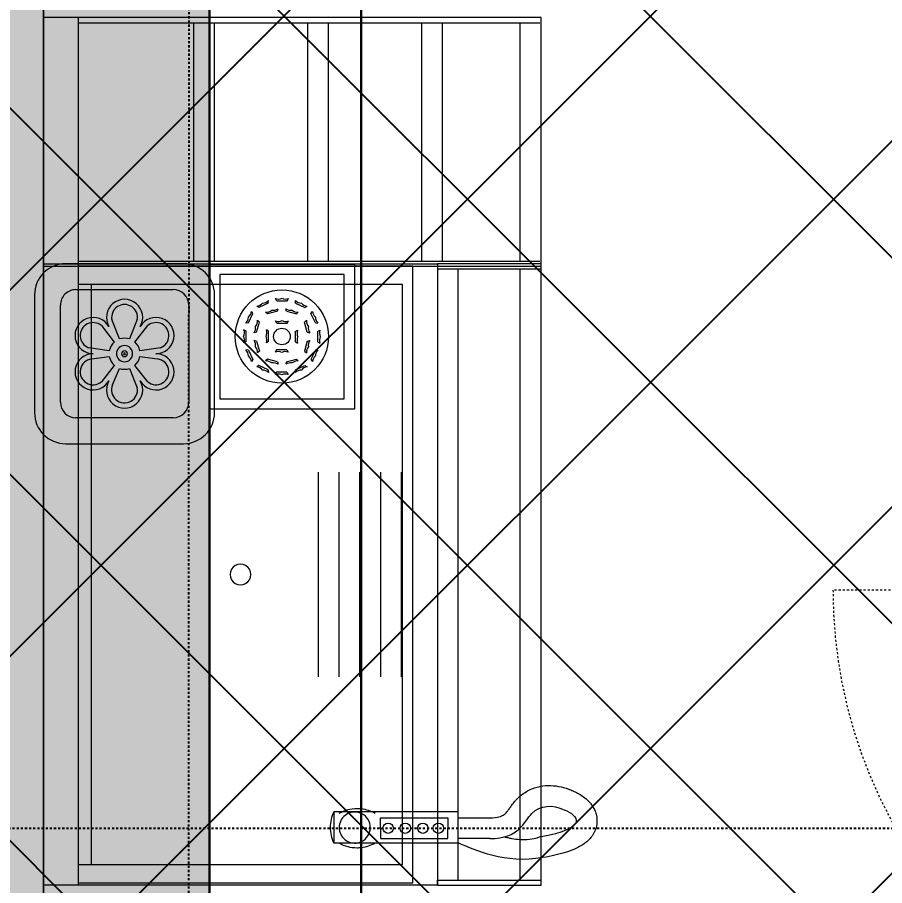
# Model space of a CAD drawing. Header units: inches. Extents: x -11331628 to 26860, y -6840660 to 4773.
# Drawn here: x 2297.28 to 2339.12, y -2061.46 to -2019.55 of the extents above; entities that cross this region are included whole.
import ezdxf
from ezdxf import colors
from ezdxf.entities.mleader import LeaderData, LeaderLine
from ezdxf.math import Vec2, Vec3

# ---------------------------------------------------------------- set-up
doc = ezdxf.new("R2010")
doc.units = ezdxf.units.IN
doc.header["$LTSCALE"] = 0.5
doc.header["$MEASUREMENT"] = 0
doc.linetypes.add('Dash 1_16_', pattern=[0.109375, 0.0625, -0.046875])
doc.linetypes.add('HIDDEN2', pattern=[0.1875, 0.125, -0.0625])
doc.layers.get('Defpoints').update_dxf_attribs({"color": 140})
for name, color, linetype in [('A-HATH', 9, 'Continuous'), ('DETL-1', 9, 'Continuous'), ('DETL-3', 4, 'Continuous'), ('DETL-8', 2, 'Continuous')]:
    doc.layers.add(name, color=color, linetype=linetype)
for name, color, linetype, lineweight in [('P-SANR-FIXT', 6, 'Continuous', 13), ('Q-CASE', 31, 'Continuous', 18), ('Q-SPCQ', 91, 'Continuous', 18), ('TEXT 3', 41, 'Continuous', 15)]:
    doc.layers.add(name, color=color, linetype=linetype, lineweight=lineweight)
doc.styles.add('TEXT-ITALIC', font='ariali.ttf')

# ---------------------------------------------------------------- blocks, each defined once
blk = doc.blocks.new('PERGOLA')
at = {"layer": 'DETL-3', "linetype": 'HIDDEN2'}
for points in [[(3247.808, 7683.238), (3247.808, 7744.976), (3247.815, 8129.691)], [(3645.109, 7884.361), (3057.132, 7884.361)]]:
    blk.add_lwpolyline(points, dxfattribs=at)
blk = doc.blocks.new('Die Wall - Die Wall-7432585-L1 Overall Plan')
at = {"layer": 'Q-CASE'}
for p, q in [((495.106, 3731.818), (495.106, 3873.808)), ((495.106, 3873.808), (495.106, 3731.818))]:
    blk.add_line(p, q, dxfattribs=at)
blk = doc.blocks.new('QF_Krowne - COCKTAIL STATION - KR19-30-10 - Legs-7609102-L1 Overall Plan')
at = {"layer": 'Q-SPCQ'}
for p, q in [((0, -15.328), (0, 0)), ((0, 0), (30, 0)), ((30, 0), (30, -15.328)), ((0, -19), (0, -15.328)), ((30, -15.328), (30, -19)), ((30, -19), (0, -19))]:
    blk.add_line(p, q, dxfattribs=at)
at = {"layer": 'Q-SPCQ', "lineweight": 9}
for p, q in [((0, -1.688), (30, -1.688)), ((0.125, -1.688), (0.125, -15.328)), ((1, -1.688), (1, -15.328)), ((29, -15.328), (29, -1.688)), ((29.875, -15.328), (29.875, -1.688)), ((1, -2.313), (29, -2.313)), ((0.125, -15.328), (0.125, -17.812)), ((1, -15.328), (1, -17.312)), ((29, -17.312), (29, -15.328)), ((29.875, -17.812), (29.875, -15.328)), ((1, -17.312), (29, -17.312)), ((0.125, -17.812), (29.875, -17.812))]:
    blk.add_line(p, q, dxfattribs=at)
for start, end in [(90, 150), (30, 90), (150, 210), (330, 30), (210, 270), (270, 330)]:
    blk.add_arc((15, -9.5), 0.5, start, end, dxfattribs=at)
blk = doc.blocks.new('QF_Krowne - SINGLE SPEED RAIL - RS-30 - RS-30-7610610-L1 Overall Plan')
at = {"layer": 'Q-SPCQ'}
for p, q in [((-19.245, 9.231), (-18.995, 9.231)), ((-19.245, 9.231), (-19.245, 4.231)), ((-18.995, 9.231), (-18.995, 4.231)), ((10.505, 9.231), (10.505, 4.231)), ((10.755, 9.231), (10.505, 9.231)), ((10.755, 4.231), (10.755, 9.231)), ((-19.245, 4.231), (10.755, 4.231))]:
    blk.add_line(p, q, dxfattribs=at)
at = {"layer": 'Q-SPCQ', "lineweight": 9}
for p, q in [((-18.995, 8.231), (10.505, 8.231)), ((-18.995, 5.231), (10.505, 5.231))]:
    blk.add_line(p, q, dxfattribs=at)
blk = doc.blocks.new('QF_Krowne - LIQUOR DISPLAY - KR24-12RD - Legs-7615777-L1 Overall Plan')
at = {"layer": 'Q-SPCQ'}
for p, q in [((-19.245, 9.231), (-19.245, -6.097)), ((-19.245, 9.231), (-7.245, 9.231)), ((-7.245, -6.097), (-7.245, 9.231)), ((-19.245, -6.097), (-19.245, -14.769)), ((-7.245, -14.769), (-7.245, -6.097)), ((-19.245, -14.769), (-7.245, -14.769))]:
    blk.add_line(p, q, dxfattribs=at)
at = {"layer": 'Q-SPCQ', "lineweight": 9}
for p, q in [((-19.245, 7.543), (-7.245, 7.543)), ((-18.995, 7.543), (-18.995, -6.097)), ((-7.495, 7.543), (-7.495, -6.097)), ((-18.995, 1.981), (-7.495, 1.981)), ((-18.995, 0.981), (-7.495, 0.981)), ((-18.995, -3.519), (-7.495, -3.519)), ((-18.995, -4.519), (-7.495, -4.519)), ((-18.995, -6.097), (-18.995, -14.706)), ((-7.495, -6.097), (-7.495, -14.706)), ((-18.995, -9.019), (-7.495, -9.019)), ((-18.995, -10.019), (-7.495, -10.019)), ((-18.995, -13.769), (-7.495, -13.769))]:
    blk.add_line(p, q, dxfattribs=at)
blk = doc.blocks.new('QF_Custom - SODA GUN by owner - QF_Custom - SODA GUN by owner-7865430-L1 Overall Plan')
at = {"layer": 'Q-SPCQ', "lineweight": 9}
for p, q in [((0.788, -10.11), (-0.712, -10.11)), ((-0.5, -12.36), (-0.5, -15.61)), ((0, -12.36), (-0.5, -12.36)), ((0, -12.36), (0.5, -12.36)), ((0.5, -12.36), (0.5, -15.61)), ((-0.5, -15.61), (0, -15.61)), ((0.5, -15.61), (0, -15.61))]:
    blk.add_line(p, q, dxfattribs=at)
at = {"layer": 'Q-SPCQ'}
for p, q in [((-0.712, -10.11), (-0.712, -11.439)), ((0.788, -11.439), (0.788, -10.11)), ((-0.712, -11.439), (-0.712, -16.11)), ((0.788, -16.11), (0.788, -11.439)), ((-0.712, -16.11), (0.788, -16.11)), ((-0.5, -17.638), (-0.5, -16.138)), ((0.5, -16.138), (0.5, -17.638))]:
    blk.add_line(p, q, dxfattribs=at)
at = {"layer": 'Q-SPCQ', "lineweight": 9}
for centre in [(0, -12.736), (0, -13.564), (0, -14.409), (0, -15.159)]:
    blk.add_circle(centre, 0.25, dxfattribs=at)
at = {"layer": 'Q-SPCQ'}
for centre, radius, start, end in [((0.038, -11.668), 1.729, 90, 115.7056), ((0.038, -11.668), 1.729, 64.2944, 90), ((0.031, -11.122), 0.75, 102.8571, 154.2857), ((0.031, -11.122), 0.75, 51.4286, 102.8571), ((0.031, -11.122), 0.75, 154.2857, 205.0342), ((0.031, -11.122), 0.75, 360, 51.4286), ((0.031, -11.122), 0.75, 332.2142, 360), ((0.031, -11.122), 0.75, 205.7143, 332.2142)]:
    blk.add_arc(centre, radius, start, end, dxfattribs=at)
at = {"layer": 'Q-SPCQ', "lineweight": 9}
for centre, start, end in [((0.842, -11.235), 150.6183, 180), ((-0.842, -11.235), 0, 29.3817), ((0.842, -11.235), 180, 186.8301), ((-0.842, -11.235), 353.1699, 0), ((0.842, -11.235), 186.8301, 209.3817), ((-0.842, -11.235), 330.6183, 353.1699)]:
    blk.add_arc(centre, 1.783, start, end, dxfattribs=at)
blk.add_open_spline([(-1.421, -20.198), (-1.739, -18.392), (-1.055, -16.925), (-0.712, -16.11)], degree=3, dxfattribs=at)
at = {"layer": 'Q-SPCQ'}
for points, knots in [([(0.5, -17.638), (0.5, -17.839), (0.532, -18.051), (0.589, -18.211), (0.632, -18.293), (0.681, -18.359), (0.744, -18.426), (0.833, -18.503), (0.954, -18.592), (1.082, -18.684), (1.201, -18.774), (1.298, -18.852), (1.404, -18.946), (1.544, -19.088), (1.757, -19.355), (1.971, -19.789), (2.074, -20.328), (2.053, -20.843), (1.96, -21.243), (1.85, -21.546), (1.754, -21.765), (1.632, -21.992), (1.477, -22.223), (1.299, -22.422), (1.101, -22.58), (0.913, -22.69), (0.678, -22.779), (0.399, -22.822), (0.1, -22.796), (-0.131, -22.717), (-0.291, -22.632), (-0.436, -22.536), (-0.586, -22.402), (-0.728, -22.234), (-0.881, -22.004), (-1.03, -21.7), (-1.177, -21.284), (-1.306, -20.795), (-1.383, -20.409), (-1.421, -20.198)], [0, 0, 0, 0, 0.0263223, 0.0394835, 0.0526446, 0.0658058, 0.0789669, 0.0921281, 0.1052893, 0.1184504, 0.125031, 0.1316116, 0.1381921, 0.1447727, 0.1579339, 0.1842562, 0.2105785, 0.2369008, 0.2632231, 0.2763843, 0.2895455, 0.3027066, 0.3158678, 0.3290289, 0.3356095, 0.3421901, 0.3487707, 0.3553512, 0.3619318, 0.3685124, 0.3718027, 0.375093, 0.3816736, 0.3882541, 0.3948347, 0.4079959, 0.421157, 0.4343182, 0.4474793, 0.4474793, 0.4474793, 0.4474793]), ([(-0.5, -17.638), (-0.5, -19.066), (1.139, -19.505), (1.139, -21.357), (0, -22.496), (-0.436, -20.024)], [0, 0, 0, 0, 0.1382379, 0.2815665, 0.4474793, 0.4474793, 0.4474793, 0.4474793])]:
    blk.add_open_spline(points, degree=3, knots=knots, dxfattribs=at)
at = {"layer": 'Q-SPCQ', "lineweight": 9}
blk.add_open_spline([(-0.436, -20.024), (-0.496, -19.862), (-0.568, -19.544), (-0.572, -19.097), (-0.522, -18.76), (-0.472, -18.522), (-0.448, -18.413), (-0.436, -18.36)], degree=3, knots=[0, 0, 0, 0, 0.0301169, 0.0602339, 0.0903508, 0.1054093, 0.1204678, 0.1204678, 0.1204678, 0.1204678], dxfattribs=at)
blk = doc.blocks.new('QF_Krowne - GLASS FROSTER - KR-LC2GF-TT-E - DefaultType-8159944-L1 Overall Plan')
at = {"layer": 'Q-SPCQ'}
for p, q in [((7.187, -5), (1.5, -5)), ((2, -6.25), (6.687, -6.25)), ((0, -6.5), (0, -12.188)), ((8.687, -12.188), (8.687, -6.5)), ((1.25, -11.688), (1.25, -7)), ((7.437, -7), (7.437, -11.688)), ((4.088, -7.747), (4.202, -8.607)), ((4.489, -8.608), (4.632, -7.612)), ((3.779, -8.85), (2.988, -8.228)), ((5.699, -8.228), (4.908, -8.85)), ((2.833, -8.766), (3.635, -9.099)), ((5.054, -9.102), (5.988, -8.728)), ((3.634, -9.586), (2.699, -9.96)), ((5.988, -9.96), (5.054, -9.586)), ((2.988, -10.46), (3.779, -9.837)), ((4.908, -9.837), (5.699, -10.46)), ((4.202, -10.08), (4.088, -10.941)), ((4.632, -11.076), (4.489, -10.08)), ((6.687, -12.438), (2, -12.438)), ((1.5, -13.688), (7.187, -13.688))]:
    blk.add_line(p, q, dxfattribs=at)
for centre, radius, start, end in [((1.5, -6.5), 1.5, 90, 180), ((7.187, -6.5), 1.5, 360, 90), ((2, -7), 0.75, 90, 180), ((6.687, -7), 0.75, 360, 90), ((3.469, -7.828), 0.875, 0, 240), ((5.219, -7.828), 0.875, 300, 180), ((3.469, -7.828), 0.625, 7.4923, 219.7321), ((5.219, -7.828), 0.625, 320.2679, 159.7321), ((2.594, -9.344), 0.875, 60, 300), ((2.594, -9.344), 0.625, 67.4923, 279.7321), ((4.344, -9.344), 0.75, 100.9255, 138.8385), ((4.344, -9.344), 0.75, 41.1615, 78.8385), ((6.094, -9.344), 0.875, 240, 120), ((6.094, -9.344), 0.625, 260.2679, 99.7321), ((4.344, -9.344), 0.75, 160.9255, 198.8385), ((4.344, -9.344), 0.39, 0, 180), ((4.344, -9.344), 0.14, 0, 180), ((4.344, -9.344), 0.75, 341.1615, 18.8385), ((4.344, -9.344), 0.39, 180, 0), ((4.344, -9.344), 0.14, 180, 0), ((4.344, -9.344), 0.045, 360, 180), ((4.344, -9.344), 0.045, 180, 0), ((4.344, -9.344), 0.75, 221.1615, 259.0745), ((4.344, -9.344), 0.75, 281.1615, 318.8385), ((3.469, -10.859), 0.875, 120, 360), ((3.469, -10.859), 0.625, 140.2679, 352.5077), ((5.219, -10.859), 0.875, 180, 60), ((5.219, -10.859), 0.625, 200.2679, 39.7321), ((2, -11.688), 0.75, 180, 270), ((6.687, -11.688), 0.75, 270, 0), ((1.5, -12.188), 1.5, 180, 270), ((7.187, -12.188), 1.5, 270, 0)]:
    blk.add_arc(centre, radius, start, end, dxfattribs=at)
blk = doc.blocks.new('QF_Krowne - RINSER_ DROP-IN - KR-7GR - KR-7GR-7869245-L1 Overall Plan')
at = {"layer": 'Q-SPCQ'}
for p, q in [((-9.578, 0), (-2.578, 0)), ((-9.578, -7), (-9.578, 0)), ((-2.578, 0), (-2.578, -7)), ((-3.078, -0.5), (-9.078, -0.5)), ((-9.078, -0.5), (-9.078, -6.5)), ((-3.078, -6.5), (-3.078, -0.5)), ((-6.321, -1.776), (-6.383, -1.667)), ((-5.821, -1.776), (-5.758, -1.667)), ((-7.187, -2.102), (-7.29, -2.031)), ((-6.735, -1.888), (-7.187, -2.102)), ((-6.735, -1.888), (-6.725, -1.763)), ((-6.321, -1.776), (-5.821, -1.776)), ((-5.421, -1.888), (-5.431, -1.763)), ((-5.421, -1.888), (-4.969, -2.102)), ((-4.969, -2.102), (-4.866, -2.031)), ((-7.69, -2.843), (-7.476, -2.391)), ((-7.476, -2.391), (-7.547, -2.288)), ((-6.778, -2.41), (-6.866, -2.321)), ((-6.295, -2.28), (-6.778, -2.41)), ((-6.295, -2.28), (-6.262, -2.159)), ((-5.862, -2.28), (-5.894, -2.159)), ((-5.862, -2.28), (-5.379, -2.41)), ((-5.379, -2.41), (-5.29, -2.321)), ((-4.68, -2.391), (-4.609, -2.288)), ((-4.466, -2.843), (-4.68, -2.391)), ((-7.69, -2.843), (-7.815, -2.853)), ((-7.298, -3.284), (-7.168, -2.801)), ((-7.168, -2.801), (-7.257, -2.712)), ((-6.321, -2.856), (-6.383, -2.748)), ((-6.321, -2.856), (-5.821, -2.856)), ((-5.821, -2.856), (-5.758, -2.748)), ((-4.988, -2.801), (-4.899, -2.712)), ((-4.858, -3.284), (-4.988, -2.801)), ((-4.466, -2.843), (-4.341, -2.853)), ((-7.802, -3.243), (-7.911, -3.18)), ((-7.802, -3.743), (-7.802, -3.243)), ((-7.298, -3.284), (-7.419, -3.316)), ((-6.722, -3.243), (-6.83, -3.18)), ((-6.722, -3.743), (-6.722, -3.243)), ((-5.435, -3.257), (-5.326, -3.195)), ((-5.435, -3.257), (-5.435, -3.757)), ((-4.858, -3.284), (-4.738, -3.316)), ((-4.354, -3.257), (-4.245, -3.195)), ((-4.354, -3.257), (-4.354, -3.757)), ((-7.802, -3.743), (-7.911, -3.805)), ((-7.298, -3.716), (-7.419, -3.684)), ((-7.298, -3.716), (-7.168, -4.199)), ((-6.722, -3.743), (-6.83, -3.805)), ((-5.435, -3.757), (-5.326, -3.82)), ((-4.858, -3.716), (-4.988, -4.199)), ((-4.858, -3.716), (-4.738, -3.684)), ((-4.354, -3.757), (-4.245, -3.82)), ((-7.69, -4.157), (-7.815, -4.147)), ((-7.69, -4.157), (-7.476, -4.609)), ((-6.335, -4.144), (-6.398, -4.252)), ((-5.835, -4.144), (-6.335, -4.144)), ((-5.835, -4.144), (-5.773, -4.252)), ((-4.466, -4.157), (-4.68, -4.609)), ((-4.466, -4.157), (-4.341, -4.147)), ((-7.476, -4.609), (-7.547, -4.712)), ((-7.168, -4.199), (-7.257, -4.288)), ((-6.778, -4.59), (-6.866, -4.679)), ((-6.295, -4.72), (-6.778, -4.59)), ((-5.862, -4.72), (-5.379, -4.59)), ((-5.379, -4.59), (-5.29, -4.679)), ((-4.988, -4.199), (-4.899, -4.288)), ((-4.68, -4.609), (-4.609, -4.712)), ((-7.187, -4.898), (-7.29, -4.969)), ((-6.735, -5.112), (-7.187, -4.898)), ((-6.295, -4.72), (-6.262, -4.841)), ((-5.862, -4.72), (-5.894, -4.841)), ((-5.421, -5.112), (-4.969, -4.898)), ((-4.969, -4.898), (-4.866, -4.969)), ((-6.735, -5.112), (-6.725, -5.237)), ((-6.335, -5.224), (-6.398, -5.333)), ((-5.835, -5.224), (-6.335, -5.224)), ((-5.835, -5.224), (-5.773, -5.333)), ((-5.421, -5.112), (-5.431, -5.237)), ((-9.078, -6.5), (-3.078, -6.5)), ((-2.578, -7), (-9.578, -7))]:
    blk.add_line(p, q, dxfattribs=at)
for radius in [2.25, 0.4]:
    blk.add_circle((-6.078, -3.5), radius, dxfattribs=at)
for centre, start, end in [((-6.247, -1.287), 250.2846, 295.8504), ((-5.895, -1.287), 244.1496, 289.7154), ((-7.33, -1.629), 275.6047, 321.1706), ((-7.011, -1.478), 269.4697, 315.0355), ((-5.145, -1.478), 224.9645, 270.5303), ((-4.827, -1.629), 218.8294, 264.3953), ((-7.95, -2.249), 308.8294, 354.3953), ((-6.833, -1.918), 265.2846, 310.8504), ((-6.492, -1.827), 259.1496, 304.7154), ((-5.664, -1.827), 235.2846, 280.8504), ((-5.323, -1.918), 229.1496, 274.7154), ((-4.207, -2.249), 185.6047, 231.1706), ((-8.1, -2.567), 314.9645, 0.5303), ((-7.66, -2.745), 319.1496, 4.7154), ((-6.247, -2.368), 250.2846, 295.8504), ((-5.895, -2.368), 244.1496, 289.7154), ((-4.497, -2.745), 175.2846, 220.8504), ((-4.056, -2.567), 179.4697, 225.0355), ((-8.291, -3.317), 334.1496, 19.7154), ((-7.751, -3.086), 325.2846, 10.8504), ((-7.21, -3.317), 334.1496, 19.7154), ((-4.946, -3.331), 160.2846, 205.8504), ((-4.405, -3.086), 169.1496, 214.7154), ((-3.865, -3.331), 160.2846, 205.8504), ((-8.291, -3.669), 340.2846, 25.8504), ((-7.751, -3.914), 349.1496, 34.7154), ((-7.21, -3.669), 340.2846, 25.8504), ((-4.946, -3.683), 154.1496, 199.7154), ((-4.405, -3.914), 145.2846, 190.8504), ((-3.865, -3.683), 154.1496, 199.7154), ((-8.1, -4.433), 359.4697, 45.0355), ((-7.66, -4.255), 355.2846, 40.8504), ((-4.497, -4.255), 139.1496, 184.7154), ((-4.056, -4.433), 134.9645, 180.5303), ((-7.95, -4.751), 5.6047, 51.1706), ((-6.261, -4.632), 64.1496, 109.7154), ((-5.909, -4.632), 70.2846, 115.8504), ((-4.207, -4.751), 128.8294, 174.3953), ((-7.33, -5.371), 38.8294, 84.3953), ((-6.833, -5.082), 49.1496, 94.7154), ((-6.492, -5.173), 55.2846, 100.8504), ((-5.664, -5.173), 79.1496, 124.7154), ((-5.323, -5.082), 85.2846, 130.8504), ((-4.827, -5.371), 95.6047, 141.1706), ((-7.011, -5.522), 44.9645, 90.5303), ((-6.261, -5.713), 64.1496, 109.7154), ((-5.909, -5.713), 70.2846, 115.8504), ((-5.145, -5.522), 89.4697, 135.0355)]:
    blk.add_arc(centre, 0.404, start, end, dxfattribs=at)
blk = doc.blocks.new('Plumbing Symbol - Floor Sink-V21-L1 Overall Plan')
at = {"layer": 'P-SANR-FIXT', "lineweight": 9}
for p, q in [((-4.94, -1.75), (4.943, -1.75)), ((-4.94, -2.75), (4.943, -2.75)), ((-4.94, -3.75), (4.943, -3.75)), ((-4.94, -4.75), (4.943, -4.75)), ((-4.94, -5.75), (4.943, -5.75))]:
    blk.add_line(p, q, dxfattribs=at)
blk = doc.blocks.new('QF_Krowne - BACK BAR REFRIGERATOR_ W DRAFT DISPENSER - DB60L - DefaultType-8143105-L1 Overall Plan')
at = {"layer": 'Q-SPCQ', "linetype": 'Dash 1_16_', "lineweight": 9}
blk.add_line((-6.995, -14.769), (-6.995, -38.144), dxfattribs=at)
blk.add_arc((-6.995, -14.769), 23.375, 270, 0, dxfattribs=at)
blk = doc.blocks.new('BAR')
at = {"layer": 'A-HATH', "true_color": 0xffffff, "transparency": 33554687}
h = blk.add_hatch(color=7, dxfattribs=at)
h.dxf.hatch_style = 1
h.paths.add_polyline_path([(3288.347, 7783.029), (3288.347, 7843.029), (3272.523, 7843.029), (3272.522, 7960.998), (3054.539, 7960.999), (3054.539, 7783.029), (3198.529, 7783.023), (3198.529, 7784.026), (3234.529, 7784.025), (3234.529, 7783.026)])
h.paths.add_polyline_path([(3078.541, 7807.034), (3078.537, 7936.998), (3248.522, 7936.998), (3248.527, 7807.066), (3234.523, 7807.067), (3234.531, 7786.026), (3198.529, 7786.026), (3198.529, 7807.038)], flags=16)
at = {"layer": 'DETL-8'}
blk.add_lwpolyline([(3198.529, 7807.038), (3078.539, 7807.015), (3078.539, 7936.98), (3248.522, 7936.98), (3248.523, 7807.048), (3234.523, 7807.045)], dxfattribs=at)

msp = doc.modelspace()

# ---------------------------------------------------------------- hatches: boundary and pattern name
at = {"layer": 'A-HATH', "true_color": 0xadadad, "transparency": 33554610}
h = msp.add_hatch(dxfattribs=at)
h.set_pattern_fill('ANSI37', color=253, scale=100)
h.set_pattern_definition([(45, (-1729.21, -5687.607), (-8.838835, 8.838835), []), (135, (-1729.21, -5687.607), (-8.838835, -8.838835), [])])
edge = h.paths.add_edge_path()
edge.add_line((2571.385, -2090.979), (2561.03, -2064.2))
edge.add_line((2561.03, -2064.2), (2571.385, -2060.123))
edge.add_line((2571.385, -2060.123), (2571.385, -1951.252))
edge.add_line((2571.385, -1951.252), (2424.085, -1770.684))
edge.add_arc((1969.722, -1170.208), 753.005, 264.400161, 307.113788, ccw=False)
edge.add_line((1896.243, -1919.62), (1896.243, -1954.192))
edge.add_line((1896.243, -1954.192), (2018.542, -1954.192))
edge.add_line((2018.542, -1954.192), (2018.542, -1978.192))
edge.add_line((2018.542, -1978.192), (1932.587, -1978.192))
edge.add_line((1932.587, -1978.192), (1932.587, -2315.705))
edge.add_line((1932.587, -2315.705), (2018.243, -2315.775))
edge.add_line((2018.243, -2315.775), (2018.243, -2368.173))
edge.add_line((2018.243, -2368.173), (2435.527, -2368.173))
edge.add_line((2435.527, -2368.173), (2435.484, -2316.126))
edge.add_line((2435.484, -2316.126), (2485.527, -2316.169))
edge.add_line((2485.527, -2316.169), (2485.548, -2368.173))
edge.add_line((2485.548, -2368.173), (2724.362, -2368.173))
edge.add_line((2724.362, -2368.173), (2724.362, -2254.17))
edge.add_line((2724.362, -2254.17), (2571.385, -2254.171))
edge.add_line((2571.385, -2254.171), (2571.385, -2090.979))
h.paths.add_polyline_path([(2252.542, -2203.675), (2490.529, -2203.675)], flags=16)

# ---------------------------------------------------------------- block references
at = {"layer": 'DETL-1', "rotation": 90}
msp.add_blockref('BAR', (10243.54, -5228.214, 215.026), dxfattribs=at)

# ---------------------------------------------------------------- next in the draw order: leaders
at = {"layer": 'TEXT 3'}
ml = msp.add_multileader_mtext('Standard', dxfattribs=at)
ml.set_content("ZONE  VE (ELEV. 11.00') ", color=256, style='TEXT-ITALIC')
ml.set_leader_properties()
ml.build(insert=Vec2(0, 0))
ml.multileader.update_dxf_attribs({"leader_type": 2, "text_left_attachment_type": 2, "text_right_attachment_type": 2, "dogleg_length": 0.075, "arrow_head_size": 1.6, "scale": 40})
ctx = ml.context
ctx.base_point, ctx.scale, ctx.char_height, ctx.arrow_head_size, ctx.landing_gap_size, ctx.plane_origin, ctx.plane_x_axis, ctx.plane_y_axis = Vec3(24962.792, -19852.13), 40, 2.4, 1.6, 0, Vec3(25012.476, -19773.618), Vec3(0.087156, 0.996195), Vec3(-0.996195, 0.087156)
ctx.left_attachment, ctx.right_attachment = 2, 2
notes = []
notes.append((ctx, [(0, (0, 0, 0), (0, 0), (1, 0), 1, [])]))
ctx.mtext.insert, ctx.mtext.text_direction, ctx.mtext.rotation, ctx.mtext.flow_direction = Vec3(24961.225, -19851.993), Vec3(0.087156, 0.996195), 1.48353, 5
ctx.mtext.has_bg_fill, ctx.mtext.bg_color, ctx.mtext.bg_scale_factor, ctx.mtext.bg_transparency, ctx.mtext.use_window_bg_color = 1, -1027028792, 1.5, 0, 1
for ctx, leaders in notes:
    for number, flags, end, landing, length, lines in leaders:
        leader = LeaderData()
        leader.index, (leader.has_last_leader_line, leader.has_dogleg_vector, leader.attachment_direction) = number, flags
        leader.last_leader_point, leader.dogleg_vector, leader.dogleg_length = Vec3(end), Vec3(landing), length
        for number, points, colour, breaks in lines:
            line = LeaderLine()
            line.index, line.vertices, line.color, line.breaks = number, Vec3.list(points), colors.encode_raw_color(colour), breaks
            leader.lines.append(line)
        ctx.leaders.append(leader)

# ---------------------------------------------------------------- next in the draw order: hatches: boundary and pattern name
at = {"layer": 'A-HATH', "lineweight": 5, "true_color": 0xadadad, "transparency": 33554610}
h = msp.add_hatch(dxfattribs=at)
h.set_pattern_fill('AR-B88', color=253, scale=2.3)
h.set_pattern_definition([(0, (1822.999, -1735.121), (0, 18.4), []), (90, (1822.999, -1735.121), (-9.2, 18.4), [18.4, -18.4])])
edge = h.paths.add_edge_path()
edge.add_line((1746.742, -3115.53), (1659.504, -3107.015))
edge.add_arc((-1912.488, -2695.952), 3595.566, 351.468057, 353.435317, ccw=False)
edge.add_line((1643.287, -3229.393), (1779.012, -3249.868))
edge.add_line((1779.012, -3249.868), (1763.773, -3332.244))
edge.add_line((1763.773, -3332.244), (1819.864, -3340.309))
edge.add_line((1819.864, -3340.309), (1835.799, -3258.17))
edge.add_line((1835.799, -3258.17), (1924.369, -3271.885))
edge.add_arc((1894.335, -3408.056), 139.444, -8.1291, 77.56173, ccw=False)
edge.add_arc((1505.362, -3325.627), 536.823, 339.46155, 349.03088, ccw=False)
edge.add_line((2008.063, -3513.964), (1978.934, -3510.489))
edge.add_line((1978.934, -3510.489), (1969.03, -3568.756))
edge.add_line((1969.03, -3568.756), (2045.402, -3563.356))
edge.add_line((2045.402, -3563.356), (2077.681, -3518.127))
edge.add_line((2077.681, -3518.127), (2127.366, -3482.823))
edge.add_line((2127.366, -3482.823), (2178.856, -3455.454))
edge.add_line((2178.856, -3455.454), (2230.723, -3435.62))
edge.add_line((2230.723, -3435.62), (2260.048, -3430.881))
edge.add_line((2260.048, -3430.881), (2269.579, -3433.244))
edge.add_line((2269.579, -3433.244), (2280.624, -3441.801))
edge.add_line((2280.624, -3441.801), (2286.615, -3456.401))
edge.add_line((2286.615, -3456.401), (2290.789, -3475.404))
edge.add_line((2290.789, -3475.404), (2294.376, -3505.166))
edge.add_line((2294.376, -3505.166), (2292.786, -3546.398))
edge.add_line((2292.786, -3546.398), (2359.577, -3541.819))
edge.add_line((2359.577, -3541.819), (2364.705, -3460.872))
edge.add_arc((2439.693, -3469.467), 75.479, 99.93806, 173.46179, ccw=False)
edge.add_line((2426.666, -3395.12), (2585.392, -3395.14))
edge.add_line((2585.392, -3395.14), (2585.393, -3392.625))
edge.add_line((2585.393, -3392.625), (2507.393, -3392.625))
edge.add_line((2507.393, -3392.625), (2507.393, -3391.125))
edge.add_line((2507.393, -3391.125), (2585.439, -3391.069))
edge.add_line((2585.439, -3391.069), (2585.347, -3338.85))
edge.add_line((2585.347, -3338.85), (2507.893, -3338.906))
edge.add_line((2507.893, -3338.906), (2507.893, -3337.434))
edge.add_line((2507.893, -3337.434), (2585.393, -3337.322))
edge.add_line((2585.393, -3337.322), (2585.393, -3284.875))
edge.add_line((2585.393, -3284.875), (2507.393, -3284.875))
edge.add_line((2507.393, -3284.875), (2507.393, -3283.375))
edge.add_line((2507.393, -3283.375), (2585.393, -3283.375))
edge.add_line((2585.393, -3283.375), (2585.393, -3281.125))
edge.add_line((2585.393, -3281.125), (2507.46, -3281.125))
edge.add_line((2507.46, -3281.125), (2507.393, -3247.159))
edge.add_line((2507.393, -3247.159), (2501.393, -3247.159))
edge.add_line((2501.393, -3247.159), (2501.393, -3245.159))
edge.add_line((2501.393, -3245.159), (2411.143, -3245.159))
edge.add_line((2411.143, -3245.159), (2411.393, -3281.289))
edge.add_line((2411.393, -3281.289), (2194.101, -3280.96))
edge.add_arc((2207.282, -2970.389), 310.851, 181.00734, 267.56975, ccw=False)
edge.add_line((1896.479, -2975.854), (1896.173, -2515.568))
edge.add_line((1896.173, -2515.568), (1896.243, -2315.693))
edge.add_line((1896.243, -2315.693), (1896.243, -1919.62))
edge.add_arc((1957.196, -1221.883), 700.395, 247.742115, 265.007434, ccw=False)
edge.add_arc((961.089, -2304.366), 850.109, -0.763859, 30.720293, ccw=False)
edge.add_line((1811.123, -2315.699), (1811.123, -2717.106))
edge.add_line((1811.123, -2717.106), (1749.619, -2717.106))
edge.add_line((1749.619, -2717.106), (1739.146, -2717.106))
edge.add_line((1739.146, -2717.106), (1738.766, -2694.056))
edge.add_line((1738.766, -2694.056), (1683.003, -2695.217))
edge.add_line((1683.003, -2695.217), (1682.505, -2730.985))
edge.add_line((1682.505, -2730.985), (1681.861, -2779.263))
edge.add_line((1681.861, -2779.263), (1680.531, -2804.334))
edge.add_line((1680.531, -2804.334), (1736.367, -2807.025))
edge.add_line((1736.367, -2807.025), (1736.984, -2788.034))
edge.add_line((1736.984, -2788.034), (1748.577, -2788.649))
edge.add_line((1748.577, -2788.649), (1811.373, -2788.649))
edge.add_line((1811.373, -2788.649), (1811.373, -3033.13))
edge.add_arc((1720.801, -3028.636), 90.683, 286.62235, 357.15925, ccw=False)

# ---------------------------------------------------------------- next in the draw order: linework, layer by layer
at = {"layer": 'Defpoints'}
for p, q in [((2313.871, -2134.883, 215.026), (2313.871, -1986.899, 215.026)), ((2313.871, -1986.899, 215.026), (2313.871, -2134.883, 215.026)), ((2306.542, -2149.675, 215.026), (2306.542, -1993.692, 215.026)), ((2306.542, -1993.692, 215.026), (2306.542, -2134.883, 215.026)), ((2306.542, -1993.692, 215.026), (2306.542, -2134.883, 215.026)), ((2306.542, -2134.883, 215.026), (2306.542, -1993.692, 215.026))]:
    msp.add_line(p, q, dxfattribs=at)

# ---------------------------------------------------------------- next in the draw order: block references
msp.add_blockref('Die Wall - Die Wall-7432585-L1 Overall Plan', (1803.436, -5867.5, 215.026), dxfattribs=at)
for name, p, rotation in [('QF_Krowne - LIQUOR DISPLAY - KR24-12RD - Legs-7615777-L1 Overall Plan', (2307.774, -2012.322, 215.026), 90), ('QF_Krowne - GLASS FROSTER - KR-LC2GF-TT-E - DefaultType-8159944-L1 Overall Plan', (2293.105, -2040.129, 215.026), 90), ('QF_Krowne - COCKTAIL STATION - KR19-30-10 - Legs-7609102-L1 Overall Plan', (2298.542, -2061.442, 215.026), 90), ('QF_Krowne - RINSER_ DROP-IN - KR-7GR - KR-7GR-7869245-L1 Overall Plan', (2306.542, -2028.879, 215.026), 90), ('QF_Krowne - SINGLE SPEED RAIL - RS-30 - RS-30-7610610-L1 Overall Plan', (2326.774, -2042.197, 215.026), 90), ('Plumbing Symbol - Floor Sink-V21-L1 Overall Plan', (2317.542, -2046.442, 215.026), 270), ('QF_Custom - SODA GUN by owner - QF_Custom - SODA GUN by owner-7865430-L1 Overall Plan', (2302.432, -2058.687, 215.026), 90)]:
    msp.add_blockref(name, p, dxfattribs=dict(at, rotation=rotation))
at = {"layer": 'Defpoints', "linetype": 'Dash 1_16_', "lineweight": 9, "rotation": 270}
msp.add_blockref('QF_Krowne - BACK BAR REFRIGERATOR_ W DRAFT DISPENSER - DB60L - DefaultType-8143105-L1 Overall Plan', (2374.774, -2054.19, 215.026), dxfattribs=at)
at = {"layer": 'DETL-1', "rotation": 179.9999999999999}
msp.add_blockref('PERGOLA', (5553.352, 5825.674, 215.026), dxfattribs=at)

doc.saveas('drawing.dxf')
